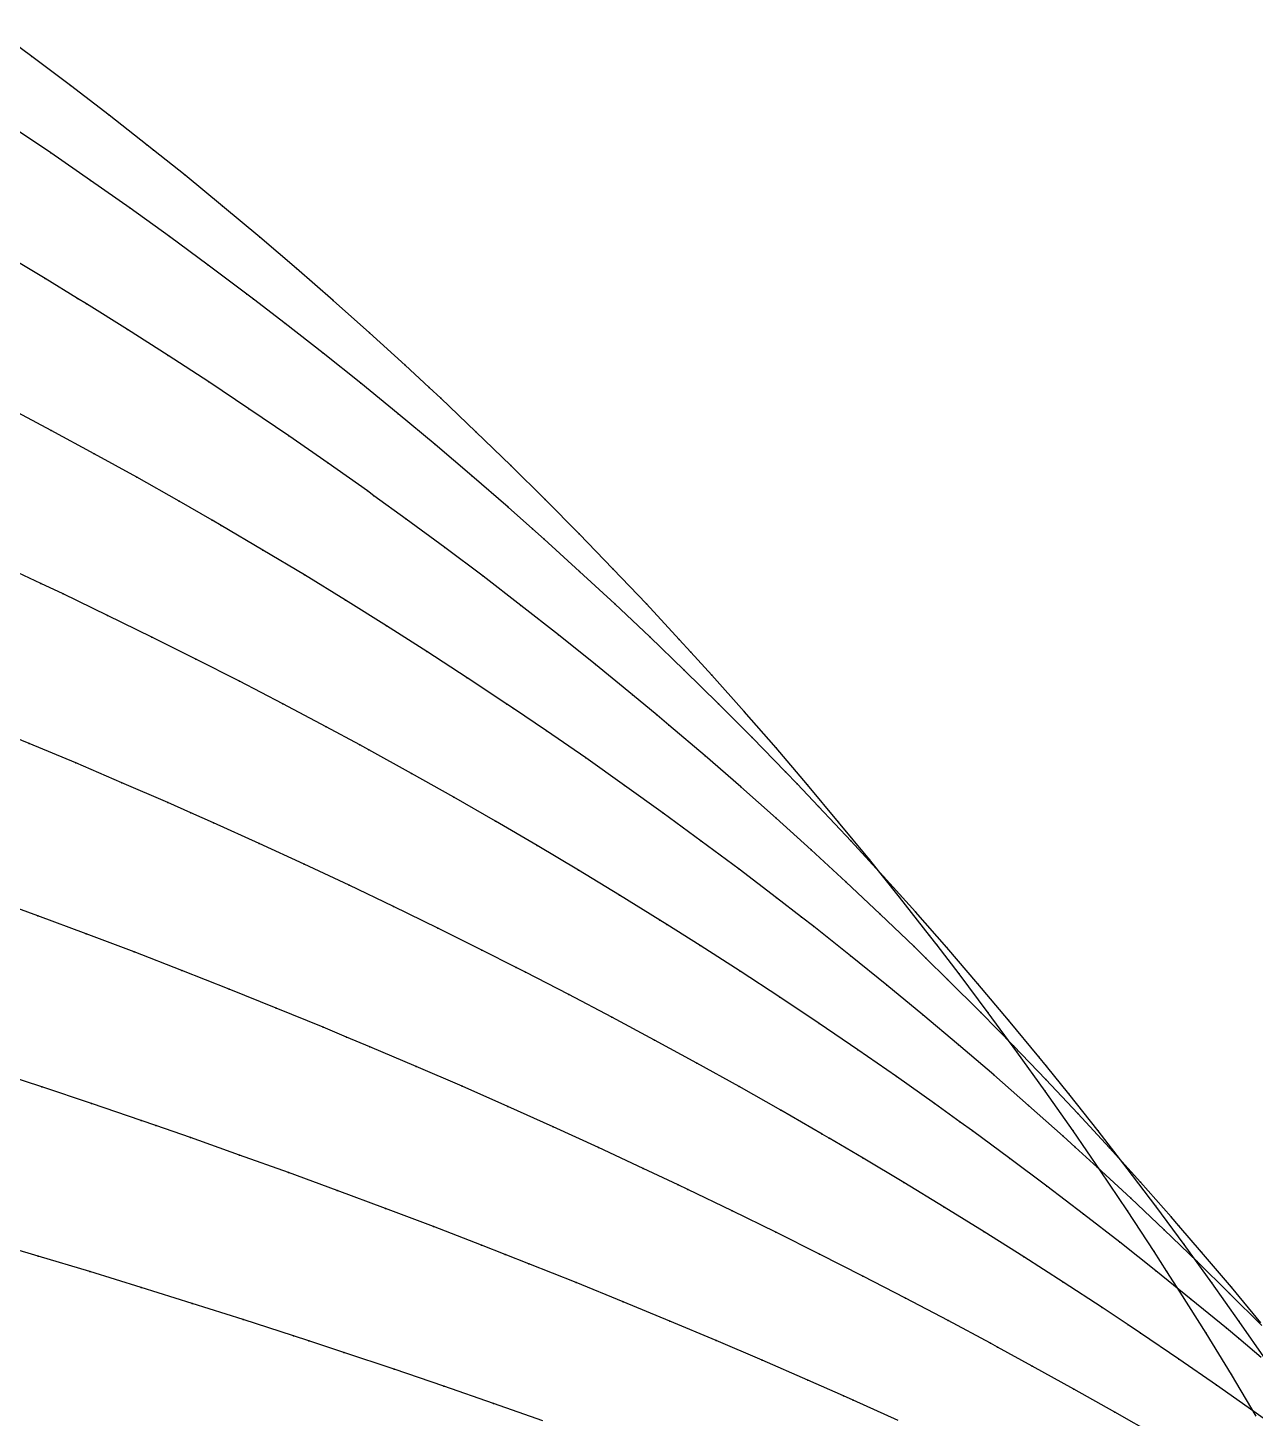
# Model space of a CAD drawing. Extents: x 0 to 4.67, y -4.5 to 1.66.
# Drawn here: x 2.6483 to 3.0884, y 0.8443 to 1.343 of the extents above; entities that cross this region are included whole.
import ezdxf

# ---------------------------------------------------------------- set-up
doc = ezdxf.new("R2010")
doc.units = 0
doc.layers.get('0').update_dxf_attribs({"linetype": 'CONTINUOUS'})

msp = doc.modelspace()

# ---------------------------------------------------------------- linework, layer by layer
at = {"color": 4}
for points in [[(3.08883, 0.84501), (3.0799, 0.85993), (3.07082, 0.87475), (3.06158, 0.88947), (3.05679, 0.89694), (3.05219, 0.9041), (3.04265, 0.91863), (3.03295, 0.93306), (3.02311, 0.94738), (3.01311, 0.96161), (3.00297, 0.97572), (2.99268, 0.98973), (2.98224, 1.00363), (2.97435, 1.01391), (2.97166, 1.01743), (2.96093, 1.03111), (2.95006, 1.04467), (2.93905, 1.05812), (2.9279, 1.07146), (2.91661, 1.08468), (2.90518, 1.09778), (2.89362, 1.11076), (2.88604, 1.11908), (2.88192, 1.12361), (2.87009, 1.13635), (2.85812, 1.14896), (2.84602, 1.16144), (2.8338, 1.1738), (2.82144, 1.18602), (2.80896, 1.19812), (2.79635, 1.21009), (2.79222, 1.21392), (2.78361, 1.22192), (2.77076, 1.23362), (2.75778, 1.24518), (2.74468, 1.25661), (2.73146, 1.2679), (2.71812, 1.27905), (2.70467, 1.29006), (2.69338, 1.29911), (2.69111, 1.30093), (2.67743, 1.31166), (2.66363, 1.32224), (2.64973, 1.33268), (2.63572, 1.34297)], [(3.08883, 0.84501), (3.0799, 0.85993), (3.07082, 0.87475), (3.06158, 0.88947), (3.05679, 0.89694), (3.05219, 0.9041), (3.04265, 0.91863), (3.03295, 0.93306), (3.02311, 0.94738), (3.01311, 0.96161), (3.00297, 0.97572), (2.99268, 0.98973), (2.98224, 1.00363), (2.97435, 1.01391), (2.97166, 1.01743), (2.96093, 1.03111), (2.95006, 1.04467), (2.93905, 1.05812), (2.9279, 1.07146), (2.91661, 1.08468), (2.90518, 1.09778), (2.89362, 1.11076), (2.88604, 1.11908), (2.88192, 1.12361), (2.87009, 1.13635), (2.85812, 1.14896), (2.84602, 1.16144), (2.8338, 1.1738), (2.82144, 1.18602), (2.80896, 1.19812), (2.79635, 1.21009), (2.79222, 1.21392), (2.78361, 1.22192), (2.77076, 1.23362), (2.75778, 1.24518), (2.74468, 1.25661), (2.73146, 1.2679), (2.71812, 1.27905), (2.70467, 1.29006), (2.69338, 1.29911), (2.69111, 1.30093), (2.67743, 1.31166), (2.66363, 1.32224), (2.64973, 1.33268), (2.63572, 1.34297)], [(3.08883, 0.84501), (3.0799, 0.85993), (3.07082, 0.87475), (3.06158, 0.88947), (3.05679, 0.89694), (3.05219, 0.9041), (3.04265, 0.91863), (3.03295, 0.93306), (3.02311, 0.94738), (3.01311, 0.96161), (3.00297, 0.97572), (2.99268, 0.98973), (2.98224, 1.00363), (2.97435, 1.01391), (2.97166, 1.01743), (2.96093, 1.03111), (2.95006, 1.04467), (2.93905, 1.05812), (2.9279, 1.07146), (2.91661, 1.08468), (2.90518, 1.09778), (2.89362, 1.11076), (2.88604, 1.11908), (2.88192, 1.12361), (2.87009, 1.13635), (2.85812, 1.14896), (2.84602, 1.16144), (2.8338, 1.1738), (2.82144, 1.18602), (2.80896, 1.19812), (2.79635, 1.21009), (2.79222, 1.21392), (2.78361, 1.22192), (2.77076, 1.23362), (2.75778, 1.24518), (2.74468, 1.25661), (2.73146, 1.2679), (2.71812, 1.27905), (2.70467, 1.29006), (2.69338, 1.29911), (2.69111, 1.30093), (2.67743, 1.31166), (2.66363, 1.32224), (2.64973, 1.33268), (2.63572, 1.34297)], [(3.08883, 0.84501), (3.0799, 0.85993), (3.07082, 0.87475), (3.06158, 0.88947), (3.05679, 0.89694), (3.05219, 0.9041), (3.04265, 0.91863), (3.03295, 0.93306), (3.02311, 0.94738), (3.01311, 0.96161), (3.00297, 0.97572), (2.99268, 0.98973), (2.98224, 1.00363), (2.97435, 1.01391), (2.97166, 1.01743), (2.96093, 1.03111), (2.95006, 1.04467), (2.93905, 1.05812), (2.9279, 1.07146), (2.91661, 1.08468), (2.90518, 1.09778), (2.89362, 1.11076), (2.88604, 1.11908), (2.88192, 1.12361), (2.87009, 1.13635), (2.85812, 1.14896), (2.84602, 1.16144), (2.8338, 1.1738), (2.82144, 1.18602), (2.80896, 1.19812), (2.79635, 1.21009), (2.79222, 1.21392), (2.78361, 1.22192), (2.77076, 1.23362), (2.75778, 1.24518), (2.74468, 1.25661), (2.73146, 1.2679), (2.71812, 1.27905), (2.70467, 1.29006), (2.69338, 1.29911), (2.69111, 1.30093), (2.67743, 1.31166), (2.66363, 1.32224), (2.64973, 1.33268), (2.63572, 1.34297)], [(3.08883, 0.84501), (3.0799, 0.85993), (3.07082, 0.87475), (3.06158, 0.88947), (3.05679, 0.89694), (3.05219, 0.9041), (3.04265, 0.91863), (3.03295, 0.93306), (3.02311, 0.94738), (3.01311, 0.96161), (3.00297, 0.97572), (2.99268, 0.98973), (2.98224, 1.00363), (2.97435, 1.01391), (2.97166, 1.01743), (2.96093, 1.03111), (2.95006, 1.04467), (2.93905, 1.05812), (2.9279, 1.07146), (2.91661, 1.08468), (2.90518, 1.09778), (2.89362, 1.11076), (2.88604, 1.11908), (2.88192, 1.12361), (2.87009, 1.13635), (2.85812, 1.14896), (2.84602, 1.16144), (2.8338, 1.1738), (2.82144, 1.18602), (2.80896, 1.19812), (2.79635, 1.21009), (2.79222, 1.21392), (2.78361, 1.22192), (2.77076, 1.23362), (2.75778, 1.24518), (2.74468, 1.25661), (2.73146, 1.2679), (2.71812, 1.27905), (2.70467, 1.29006), (2.69338, 1.29911), (2.69111, 1.30093), (2.67743, 1.31166), (2.66363, 1.32224), (2.64973, 1.33268), (2.63572, 1.34297)], [(3.09239, 0.86508), (3.08273, 0.87902), (3.07292, 0.89287), (3.06295, 0.90662), (3.05283, 0.92028), (3.04256, 0.93384), (3.03214, 0.9473), (3.02158, 0.96066), (3.01359, 0.97053), (3.01086, 0.97391), (3, 0.98707), (2.989, 1.00012), (2.97785, 1.01306), (2.96657, 1.02589), (2.95514, 1.03862), (2.94357, 1.05123), (2.93186, 1.06374), (2.92419, 1.07176), (2.92002, 1.07612), (2.90804, 1.0884), (2.89592, 1.10056), (2.88368, 1.1126), (2.8713, 1.12452), (2.85879, 1.13632), (2.84615, 1.148), (2.83339, 1.15956), (2.82921, 1.16327), (2.8205, 1.17099), (2.80748, 1.1823), (2.79434, 1.19348), (2.78108, 1.20454), (2.7677, 1.21546), (2.7542, 1.22626), (2.74058, 1.23692), (2.72915, 1.24569), (2.72684, 1.24746), (2.71299, 1.25785), (2.69903, 1.26812), (2.68496, 1.27824), (2.67078, 1.28823), (2.65649, 1.29808), (2.64209, 1.3078)], [(3.09049, 0.87852), (3.07991, 0.89126), (3.06919, 0.9039), (3.06109, 0.91326), (3.05831, 0.91646), (3.04729, 0.92892), (3.03613, 0.94129), (3.02481, 0.95356), (3.01336, 0.96574), (3.00176, 0.97781), (2.99002, 0.98979), (2.97813, 1.00166), (2.97035, 1.00929), (2.96611, 1.01343), (2.95396, 1.0251), (2.94166, 1.03667), (2.92923, 1.04812), (2.91667, 1.05947), (2.90397, 1.07071), (2.89115, 1.08184), (2.87819, 1.09286), (2.87395, 1.0964), (2.86511, 1.10377), (2.8519, 1.11456), (2.83856, 1.12524), (2.8251, 1.1358), (2.81152, 1.14624), (2.79782, 1.15657), (2.784, 1.16677), (2.7724, 1.17516), (2.77006, 1.17686), (2.756, 1.18682), (2.74183, 1.19666), (2.72755, 1.20637), (2.71315, 1.21596), (2.69865, 1.22542), (2.68404, 1.23476), (2.66932, 1.24397), (2.66614, 1.24591), (2.65449, 1.25304), (2.63956, 1.26199)], [(3.09076, 0.87748), (3.07925, 0.88903), (3.06759, 0.9005), (3.0558, 0.91187), (3.04385, 0.92316), (3.03177, 0.93436), (3.02385, 0.94156), (3.01954, 0.94547), (3.00717, 0.95649), (2.99467, 0.96742), (2.98202, 0.97825), (2.96924, 0.98898), (2.95633, 0.99962), (2.94328, 1.01015), (2.93011, 1.02059), (2.92579, 1.02394), (2.9168, 1.03093), (2.90336, 1.04117), (2.88979, 1.0513), (2.8761, 1.06133), (2.86229, 1.07126), (2.84835, 1.08108), (2.83429, 1.09079), (2.82249, 1.09878), (2.82011, 1.10039), (2.80582, 1.10988), (2.7914, 1.11927), (2.77687, 1.12854), (2.76223, 1.13769), (2.74748, 1.14674), (2.73261, 1.15567), (2.71764, 1.16448), (2.71441, 1.16635), (2.70256, 1.17318), (2.68738, 1.18175), (2.67209, 1.19021), (2.6567, 1.19855), (2.64121, 1.20677)], [(3.09057, 0.86611), (3.08251, 0.87287), (3.07812, 0.87655), (3.06552, 0.88692), (3.05278, 0.8972), (3.0399, 0.9074), (3.02689, 0.91751), (3.01373, 0.92754), (3.00044, 0.93749), (2.98702, 0.94734), (2.98262, 0.95051), (2.97346, 0.95711), (2.95978, 0.96679), (2.94596, 0.97638), (2.93201, 0.98587), (2.91794, 0.99528), (2.90374, 1.00459), (2.88942, 1.0138), (2.87741, 1.02139), (2.87498, 1.02292), (2.86042, 1.03194), (2.84574, 1.04086), (2.83094, 1.04969), (2.81602, 1.05841), (2.801, 1.06703), (2.78585, 1.07555), (2.7706, 1.08397), (2.76731, 1.08575), (2.75524, 1.09228), (2.73978, 1.10048), (2.7242, 1.10858), (2.70853, 1.11657), (2.69275, 1.12446), (2.67687, 1.13224), (2.66089, 1.1399), (2.6529, 1.14366), (2.64482, 1.14746)], [(3.10127, 0.8372), (3.088, 0.84671), (3.07459, 0.85615), (3.06104, 0.8655), (3.04736, 0.87479), (3.04288, 0.87777), (3.03354, 0.884), (3.01958, 0.89313), (3.0055, 0.90218), (2.99128, 0.91115), (2.97694, 0.92004), (2.96246, 0.92885), (2.94787, 0.93758), (2.93562, 0.94477), (2.93314, 0.94622), (2.9183, 0.95477), (2.90333, 0.96324), (2.88824, 0.97163), (2.87304, 0.97992), (2.85772, 0.98813), (2.84229, 0.99625), (2.82674, 1.00427), (2.82338, 1.00597), (2.81108, 1.0122), (2.79531, 1.02004), (2.77944, 1.02778), (2.76346, 1.03543), (2.74737, 1.04299), (2.73118, 1.05045), (2.7149, 1.05781), (2.70675, 1.06142), (2.69851, 1.06507), (2.68203, 1.07223), (2.66545, 1.07929), (2.64878, 1.08624), (2.63201, 1.0931)], [(3.05276, 0.83805), (3.03813, 0.84644), (3.02337, 0.85476), (3.00848, 0.86301), (2.99599, 0.86982), (2.99347, 0.87119), (2.97833, 0.8793), (2.96307, 0.88733), (2.94768, 0.89528), (2.93218, 0.90316), (2.91655, 0.91096), (2.90081, 0.91868), (2.88496, 0.92633), (2.88154, 0.92795), (2.86899, 0.93389), (2.85291, 0.94137), (2.83672, 0.94877), (2.82043, 0.95608), (2.80402, 0.96332), (2.78751, 0.97047), (2.7709, 0.97754), (2.7626, 0.98101), (2.75419, 0.98451), (2.73738, 0.99139), (2.72048, 0.99819), (2.70347, 1.00489), (2.68638, 1.01151), (2.66919, 1.01804), (2.65191, 1.02449), (2.63977, 1.02893)], [(2.96045, 0.84347), (2.94428, 0.85075), (2.94079, 0.85229), (2.92799, 0.85795), (2.9116, 0.86508), (2.89509, 0.87214), (2.87847, 0.87914), (2.86174, 0.88606), (2.8449, 0.89291), (2.82797, 0.89969), (2.8195, 0.90302), (2.81092, 0.90638), (2.79378, 0.913), (2.77654, 0.91953), (2.7592, 0.926), (2.74177, 0.93238), (2.72424, 0.93869), (2.70662, 0.94493), (2.69424, 0.94923), (2.68891, 0.95107), (2.67112, 0.95712), (2.65324, 0.96309), (2.63527, 0.96898)], [(2.83293, 0.84335), (2.81525, 0.84958), (2.79748, 0.85574), (2.77961, 0.86183), (2.76165, 0.86786), (2.74902, 0.87203), (2.74359, 0.87381), (2.72545, 0.87967), (2.70722, 0.88547), (2.68891, 0.89119), (2.67051, 0.89685), (2.65203, 0.90243), (2.63347, 0.90794)]]:
    msp.add_lwpolyline(points, dxfattribs=at)
at = {"color": 2}
for p in [(2.64973, 1.33268), (2.64973, 1.33268, 0.00179), (2.64973, 1.33268, 0.00716), (2.64973, 1.33268, 0.0161), (2.64973, 1.33268, 0.02863), (2.66363, 1.32224), (2.66363, 1.32224, 0.00179), (2.66363, 1.32224, 0.00716), (2.66363, 1.32224, 0.0161), (2.66363, 1.32224, 0.02863), (2.67743, 1.31166), (2.67743, 1.31166, 0.00179), (2.67743, 1.31166, 0.00716), (2.67743, 1.31166, 0.0161), (2.67743, 1.31166, 0.02863), (2.65649, 1.29808, 0.06475), (2.69111, 1.30093), (2.69111, 1.30093, 0.00179), (2.69111, 1.30093, 0.00716), (2.69111, 1.30093, 0.0161), (2.69111, 1.30093, 0.02863), (2.69338, 1.29911), (2.69338, 1.29911, 0.00179), (2.69338, 1.29911, 0.00716), (2.69338, 1.29911, 0.0161), (2.69338, 1.29911, 0.02863), (2.67078, 1.28823, 0.06475), (2.70467, 1.29006), (2.70467, 1.29006, 0.00179), (2.70467, 1.29006, 0.00716), (2.70467, 1.29006, 0.0161), (2.70467, 1.29006, 0.02863), (2.68496, 1.27824, 0.06475), (2.71812, 1.27905), (2.71812, 1.27905, 0.00179), (2.71812, 1.27905, 0.00716), (2.71812, 1.27905, 0.0161), (2.71812, 1.27905, 0.02863), (2.69903, 1.26812, 0.06475), (2.73146, 1.2679), (2.73146, 1.2679, 0.00179), (2.73146, 1.2679, 0.00716), (2.73146, 1.2679, 0.0161), (2.73146, 1.2679, 0.02863), (2.71299, 1.25785, 0.06475), (2.65449, 1.25304, 0.11117), (2.74468, 1.25661), (2.74468, 1.25661, 0.00179), (2.74468, 1.25661, 0.00716), (2.74468, 1.25661, 0.0161), (2.74468, 1.25661, 0.02863), (2.72684, 1.24746, 0.06475), (2.66614, 1.24591, 0.11117), (2.66932, 1.24397, 0.11117), (2.72915, 1.24569, 0.06475), (2.75778, 1.24518), (2.75778, 1.24518, 0.00179), (2.75778, 1.24518, 0.00716), (2.75778, 1.24518, 0.0161), (2.75778, 1.24518, 0.02863), (2.74058, 1.23692, 0.06475), (2.68404, 1.23476, 0.11117), (2.77076, 1.23362), (2.77076, 1.23362, 0.00179), (2.77076, 1.23362, 0.00716), (2.77076, 1.23362, 0.0161), (2.77076, 1.23362, 0.02863), (2.69865, 1.22542, 0.11117), (2.7542, 1.22626, 0.06475), (2.78361, 1.22192), (2.78361, 1.22192, 0.00179), (2.78361, 1.22192, 0.00716), (2.78361, 1.22192, 0.0161), (2.78361, 1.22192, 0.02863), (2.71315, 1.21596, 0.11117), (2.7677, 1.21546, 0.06475), (2.79222, 1.21392), (2.79222, 1.21392, 0.00179), (2.79222, 1.21392, 0.00716), (2.79222, 1.21392, 0.0161), (2.79222, 1.21392, 0.02863), (2.79635, 1.21009), (2.79635, 1.21009, 0.00179), (2.79635, 1.21009, 0.00716), (2.79635, 1.21009, 0.0161), (2.79635, 1.21009, 0.02863), (2.72755, 1.20637, 0.11117), (2.78108, 1.20454, 0.06475), (2.6567, 1.19855, 0.17006), (2.80896, 1.19812), (2.80896, 1.19812, 0.00179), (2.80896, 1.19812, 0.00716), (2.80896, 1.19812, 0.0161), (2.80896, 1.19812, 0.02863), (2.74183, 1.19666, 0.11117), (2.79434, 1.19348, 0.06475), (2.67209, 1.19021, 0.17006), (2.756, 1.18682, 0.11117), (2.80748, 1.1823, 0.06475), (2.82144, 1.18602), (2.82144, 1.18602, 0.00179), (2.82144, 1.18602, 0.00716), (2.82144, 1.18602, 0.0161), (2.82144, 1.18602, 0.02863), (2.68738, 1.18175, 0.17006), (2.70256, 1.17318, 0.17006), (2.77006, 1.17686, 0.11117), (2.7724, 1.17516, 0.11117), (2.8338, 1.1738), (2.8338, 1.1738, 0.00179), (2.8338, 1.1738, 0.00716), (2.8338, 1.1738, 0.0161), (2.8338, 1.1738, 0.02863), (2.8205, 1.17099, 0.06475), (2.71441, 1.16635, 0.17006), (2.71764, 1.16448, 0.17006), (2.784, 1.16677, 0.11117), (2.82921, 1.16327, 0.06475), (2.83339, 1.15956, 0.06475), (2.84602, 1.16144), (2.84602, 1.16144, 0.00179), (2.84602, 1.16144, 0.00716), (2.84602, 1.16144, 0.0161), (2.84602, 1.16144, 0.02863), (2.73261, 1.15567, 0.17006), (2.79782, 1.15657, 0.11117), (2.84615, 1.148, 0.06475), (2.85812, 1.14896), (2.85812, 1.14896, 0.00179), (2.85812, 1.14896, 0.00716), (2.85812, 1.14896, 0.0161), (2.85812, 1.14896, 0.02863), (2.6529, 1.14366, 0.24141), (2.74748, 1.14674, 0.17006), (2.81152, 1.14624, 0.11117), (2.66089, 1.1399, 0.24141), (2.76223, 1.13769, 0.17006), (2.67687, 1.13224, 0.24141), (2.8251, 1.1358, 0.11117), (2.85879, 1.13632, 0.06475), (2.87009, 1.13635), (2.87009, 1.13635, 0.00179), (2.87009, 1.13635, 0.00716), (2.87009, 1.13635, 0.0161), (2.87009, 1.13635, 0.02863), (2.77687, 1.12854, 0.17006), (2.69275, 1.12446, 0.24141), (2.83856, 1.12524, 0.11117), (2.8713, 1.12452, 0.06475), (2.88192, 1.12361), (2.88192, 1.12361, 0.00179), (2.88192, 1.12361, 0.00716), (2.88192, 1.12361, 0.0161), (2.88192, 1.12361, 0.02863), (2.7914, 1.11927, 0.17006), (2.88604, 1.11908), (2.88604, 1.11908, 0.00179), (2.88604, 1.11908, 0.00716), (2.88604, 1.11908, 0.0161), (2.88604, 1.11908, 0.02863), (2.70853, 1.11657, 0.24141), (2.8519, 1.11456, 0.11117), (2.88368, 1.1126, 0.06475), (2.7242, 1.10858, 0.24141), (2.80582, 1.10988, 0.17006), (2.89362, 1.11076), (2.89362, 1.11076, 0.00179), (2.89362, 1.11076, 0.00716), (2.89362, 1.11076, 0.0161), (2.89362, 1.11076, 0.02863), (2.86511, 1.10377, 0.11117), (2.73978, 1.10048, 0.24141), (2.82011, 1.10039, 0.17006), (2.82249, 1.09878, 0.17006), (2.89592, 1.10056, 0.06475), (2.90518, 1.09778), (2.90518, 1.09778, 0.00179), (2.90518, 1.09778, 0.00716), (2.90518, 1.09778, 0.0161), (2.90518, 1.09778, 0.02863), (2.75524, 1.09228, 0.24141), (2.87395, 1.0964, 0.11117), (2.87819, 1.09286, 0.11117), (2.83429, 1.09079, 0.17006), (2.90804, 1.0884, 0.06475), (2.64878, 1.08624, 0.32523), (2.76731, 1.08575, 0.24141), (2.7706, 1.08397, 0.24141), (2.91661, 1.08468), (2.91661, 1.08468, 0.00179), (2.91661, 1.08468, 0.00716), (2.91661, 1.08468, 0.0161), (2.91661, 1.08468, 0.02863), (2.66545, 1.07929, 0.32523), (2.84835, 1.08108, 0.17006), (2.89115, 1.08184, 0.11117), (2.68203, 1.07223, 0.32523), (2.78585, 1.07555, 0.24141), (2.92002, 1.07612, 0.06475), (2.86229, 1.07126, 0.17006), (2.90397, 1.07071, 0.11117), (2.92419, 1.07176, 0.06475), (2.9279, 1.07146), (2.9279, 1.07146, 0.00179), (2.9279, 1.07146, 0.00716), (2.9279, 1.07146, 0.0161), (2.9279, 1.07146, 0.02863), (2.69851, 1.06507, 0.32523), (2.801, 1.06703, 0.24141), (2.93186, 1.06374, 0.06475), (2.70675, 1.06142, 0.32523), (2.7149, 1.05781, 0.32523), (2.81602, 1.05841, 0.24141), (2.8761, 1.06133, 0.17006), (2.91667, 1.05947, 0.11117), (2.93905, 1.05812), (2.93905, 1.05812, 0.00179), (2.93905, 1.05812, 0.00716), (2.93905, 1.05812, 0.0161), (2.93905, 1.05812, 0.02863), (2.73118, 1.05045, 0.32523), (2.83094, 1.04969, 0.24141), (2.88979, 1.0513, 0.17006), (2.92923, 1.04812, 0.11117), (2.94357, 1.05123, 0.06475), (2.74737, 1.04299, 0.32523), (2.95006, 1.04467), (2.95006, 1.04467, 0.00179), (2.95006, 1.04467, 0.00716), (2.95006, 1.04467, 0.0161), (2.95006, 1.04467, 0.02863), (2.84574, 1.04086, 0.24141), (2.90336, 1.04117, 0.17006), (2.95514, 1.03862, 0.06475), (2.76346, 1.03543, 0.32523), (2.94166, 1.03667, 0.11117), (2.77944, 1.02778, 0.32523), (2.86042, 1.03194, 0.24141), (2.9168, 1.03093, 0.17006), (2.96093, 1.03111), (2.96093, 1.03111, 0.00179), (2.96093, 1.03111, 0.00716), (2.96093, 1.03111, 0.0161), (2.96093, 1.03111, 0.02863), (2.65191, 1.02449, 0.42152), (2.87498, 1.02292, 0.24141), (2.92579, 1.02394, 0.17006), (2.95396, 1.0251, 0.11117), (2.96657, 1.02589, 0.06475), (2.66919, 1.01804, 0.42152), (2.79531, 1.02004, 0.32523), (2.87741, 1.02139, 0.24141), (2.93011, 1.02059, 0.17006), (2.97166, 1.01743), (2.97166, 1.01743, 0.00179), (2.97166, 1.01743, 0.00716), (2.97166, 1.01743, 0.0161), (2.97166, 1.01743, 0.02863), (2.88942, 1.0138, 0.24141), (2.96611, 1.01343, 0.11117), (2.97435, 1.01391), (2.97435, 1.01391, 0.00179), (2.97435, 1.01391, 0.00716), (2.97435, 1.01391, 0.0161), (2.97435, 1.01391, 0.02863), (2.97785, 1.01306, 0.06475), (2.68638, 1.01151, 0.42152), (2.81108, 1.0122, 0.32523), (2.94328, 1.01015, 0.17006), (2.97035, 1.00929, 0.11117), (2.70347, 1.00489, 0.42152), (2.82338, 1.00597, 0.32523), (2.82674, 1.00427, 0.32523), (2.90374, 1.00459, 0.24141), (2.98224, 1.00363), (2.98224, 1.00363, 0.00179), (2.98224, 1.00363, 0.00716), (2.98224, 1.00363, 0.0161), (2.98224, 1.00363, 0.02863), (2.72048, 0.99819, 0.42152), (2.95633, 0.99962, 0.17006), (2.97813, 1.00166, 0.11117), (2.989, 1.00012, 0.06475), (2.84229, 0.99625, 0.32523), (2.91794, 0.99528, 0.24141), (2.73738, 0.99139, 0.42152), (2.85772, 0.98813, 0.32523), (2.96924, 0.98898, 0.17006), (2.99002, 0.98979, 0.11117), (2.99268, 0.98973), (2.99268, 0.98973, 0.00179), (2.99268, 0.98973, 0.00716), (2.99268, 0.98973, 0.0161), (2.99268, 0.98973, 0.02863), (2.75419, 0.98451, 0.42152), (2.93201, 0.98587, 0.24141), (3, 0.98707, 0.06475), (2.7626, 0.98101, 0.42152), (2.7709, 0.97754, 0.42152), (2.87304, 0.97992, 0.32523), (2.98202, 0.97825, 0.17006), (3.00176, 0.97781, 0.11117), (2.94596, 0.97638, 0.24141), (3.00297, 0.97572), (3.00297, 0.97572, 0.00179), (3.00297, 0.97572, 0.00716), (3.00297, 0.97572, 0.0161), (3.00297, 0.97572, 0.02863), (3.01086, 0.97391, 0.06475), (2.78751, 0.97047, 0.42152), (2.88824, 0.97163, 0.32523), (3.01359, 0.97053, 0.06475), (2.65324, 0.96309, 0.53028), (2.80402, 0.96332, 0.42152), (2.90333, 0.96324, 0.32523), (2.95978, 0.96679, 0.24141), (2.99467, 0.96742, 0.17006), (3.01336, 0.96574, 0.11117), (3.01311, 0.96161), (3.01311, 0.96161, 0.00179), (3.01311, 0.96161, 0.00716), (3.01311, 0.96161, 0.0161), (3.01311, 0.96161, 0.02863), (3.02158, 0.96066, 0.06475), (2.67112, 0.95712, 0.53028), (2.82043, 0.95608, 0.42152), (2.9183, 0.95477, 0.32523), (2.97346, 0.95711, 0.24141), (3.00717, 0.95649, 0.17006), (3.02481, 0.95356, 0.11117), (2.68891, 0.95107, 0.53028), (2.69424, 0.94923, 0.53028), (2.83672, 0.94877, 0.42152), (2.98262, 0.95051, 0.24141), (2.70662, 0.94493, 0.53028), (2.93314, 0.94622, 0.32523), (2.93562, 0.94477, 0.32523), (2.98702, 0.94734, 0.24141), (3.01954, 0.94547, 0.17006), (3.02311, 0.94738), (3.02311, 0.94738, 0.00179), (3.02311, 0.94738, 0.00716), (3.02311, 0.94738, 0.0161), (3.02311, 0.94738, 0.02863), (3.03214, 0.9473, 0.06475), (2.72424, 0.93869, 0.53028), (2.85291, 0.94137, 0.42152), (2.94787, 0.93758, 0.32523), (3.02385, 0.94156, 0.17006), (3.03613, 0.94129, 0.11117), (2.86899, 0.93389, 0.42152), (3.00044, 0.93749, 0.24141), (3.03177, 0.93436, 0.17006), (3.03295, 0.93306), (3.03295, 0.93306, 0.00179), (3.03295, 0.93306, 0.00716), (3.03295, 0.93306, 0.0161), (3.03295, 0.93306, 0.02863), (3.04256, 0.93384, 0.06475), (2.74177, 0.93238, 0.53028), (2.88154, 0.92795, 0.42152), (2.96246, 0.92885, 0.32523), (3.01373, 0.92754, 0.24141), (3.04729, 0.92892, 0.11117), (2.7592, 0.926, 0.53028), (2.88496, 0.92633, 0.42152), (3.04385, 0.92316, 0.17006), (2.77654, 0.91953, 0.53028), (2.90081, 0.91868, 0.42152), (2.97694, 0.92004, 0.32523), (3.04265, 0.91863), (3.04265, 0.91863, 0.00179), (3.04265, 0.91863, 0.00716), (3.04265, 0.91863, 0.0161), (3.04265, 0.91863, 0.02863), (3.05283, 0.92028, 0.06475), (2.79378, 0.913, 0.53028), (3.02689, 0.91751, 0.24141), (3.05831, 0.91646, 0.11117), (3.06109, 0.91326, 0.11117), (2.91655, 0.91096, 0.42152), (2.99128, 0.91115, 0.32523), (3.0558, 0.91187, 0.17006), (2.81092, 0.90638, 0.53028), (2.8195, 0.90302, 0.53028), (2.93218, 0.90316, 0.42152), (3.0399, 0.9074, 0.24141), (3.05219, 0.9041), (3.05219, 0.9041, 0.00179), (3.05219, 0.9041, 0.00716), (3.05219, 0.9041, 0.0161), (3.05219, 0.9041, 0.02863), (3.06295, 0.90662, 0.06475), (3.06919, 0.9039, 0.11117), (2.65203, 0.90243, 0.65151), (2.82797, 0.89969, 0.53028), (3.0055, 0.90218, 0.32523), (3.06759, 0.9005, 0.17006), (2.67051, 0.89685, 0.65151), (2.8449, 0.89291, 0.53028), (2.94768, 0.89528, 0.42152), (3.01958, 0.89313, 0.32523), (3.05278, 0.8972, 0.24141), (3.05679, 0.89694), (3.05679, 0.89694, 0.00179), (3.05679, 0.89694, 0.00716), (3.05679, 0.89694, 0.0161), (3.05679, 0.89694, 0.02863), (3.07292, 0.89287, 0.06475), (2.68891, 0.89119, 0.65151), (3.06158, 0.88947), (3.06158, 0.88947, 0.00179), (3.06158, 0.88947, 0.00716), (3.06158, 0.88947, 0.0161), (3.06158, 0.88947, 0.02863), (3.07925, 0.88903, 0.17006), (3.07991, 0.89126, 0.11117), (2.70722, 0.88547, 0.65151), (2.86174, 0.88606, 0.53028), (2.96307, 0.88733, 0.42152), (3.03354, 0.884, 0.32523), (3.06552, 0.88692, 0.24141), (2.72545, 0.87967, 0.65151), (2.87847, 0.87914, 0.53028), (2.97833, 0.8793, 0.42152), (3.04288, 0.87777, 0.32523), (3.08273, 0.87902, 0.06475), (2.74359, 0.87381, 0.65151), (3.04736, 0.87479, 0.32523), (3.07082, 0.87475), (3.07082, 0.87475, 0.00179), (3.07082, 0.87475, 0.00716), (3.07082, 0.87475, 0.0161), (3.07082, 0.87475, 0.02863), (3.07812, 0.87655, 0.24141), (3.08251, 0.87287, 0.24141), (2.74902, 0.87203, 0.65151), (2.76165, 0.86786, 0.65151), (2.89509, 0.87214, 0.53028), (2.99347, 0.87119, 0.42152), (2.99599, 0.86982, 0.42152), (2.9116, 0.86508, 0.53028), (3.00848, 0.86301, 0.42152), (3.06104, 0.8655, 0.32523), (2.77961, 0.86183, 0.65151), (2.92799, 0.85795, 0.53028), (3.0799, 0.85993), (3.0799, 0.85993, 0.00179), (3.0799, 0.85993, 0.00716), (3.0799, 0.85993, 0.0161), (3.0799, 0.85993, 0.02863), (2.79748, 0.85574, 0.65151), (3.02337, 0.85476, 0.42152), (3.07459, 0.85615, 0.32523), (2.81525, 0.84958, 0.65151), (2.94079, 0.85229, 0.53028), (2.94428, 0.85075, 0.53028), (3.03813, 0.84644, 0.42152), (3.088, 0.84671, 0.32523)]:
    msp.add_point(p, dxfattribs=at)

doc.saveas('drawing.dxf')
